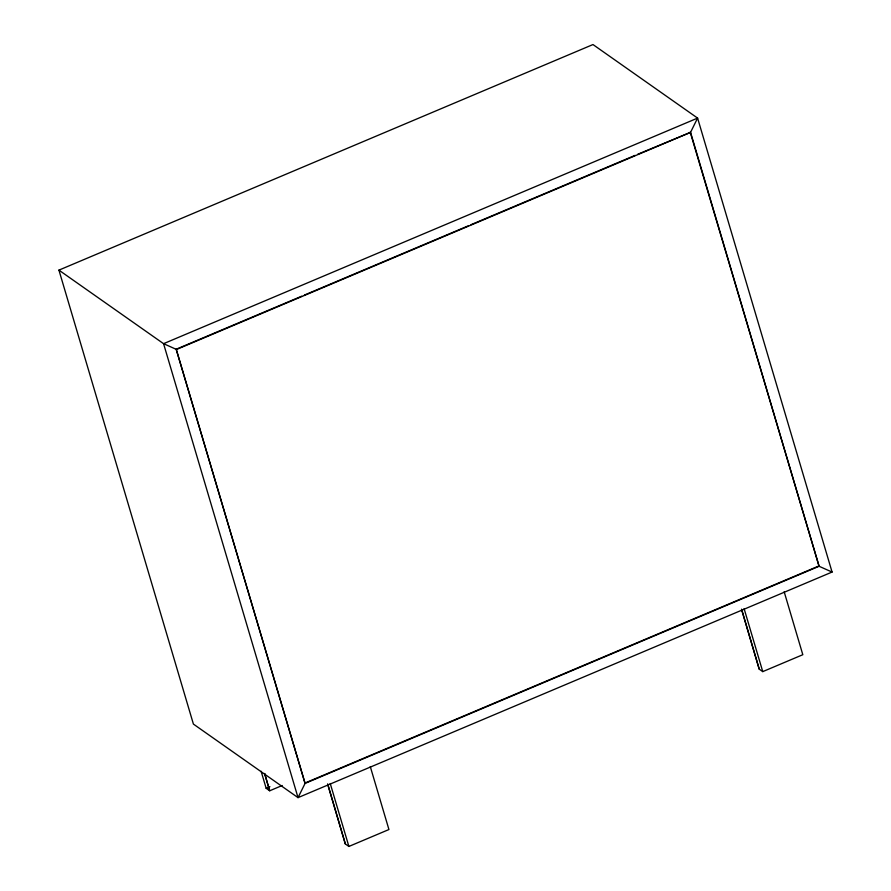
<?xml version="1.0" encoding="UTF-8"?>
<svg xmlns="http://www.w3.org/2000/svg" width="891" height="891" viewBox="0 0 891 891"><rect width="100%" height="100%" fill="white"/><g stroke="black" fill="none" stroke-linecap="round" stroke-linejoin="round"><path stroke-width="1.34" d="M58.929 270.129L592.972 44.55L697.597 118.102L832.071 572.055L298.028 797.634L193.403 724.082L58.929 270.129L163.565 343.681L176.541 349.472L690.558 132.347L697.597 118.102L163.565 343.681L298.028 797.634L305.078 783.401L819.085 566.275L832.071 572.055M176.195 349.227L305.078 783.401L176.195 349.227L301.804 296.157M304.377 295.077L468.443 225.768M471.005 224.688L635.083 155.379M637.644 154.299L690.558 132.347L819.085 566.275L690.202 132.102M261.108 771.25L266.164 788.301L269.917 786.708M282.213 785.494L269.695 790.785L266.164 788.301M304.722 783.144L818.74 566.03M327.632 784.191L345.34 843.966L348.882 846.45L388.933 829.532L370.288 766.594M741.512 609.366L759.221 669.141L762.752 671.625L802.813 654.707L784.169 591.769M744.108 608.687L762.752 671.625M330.238 783.512L348.882 846.45M264.582 773.522L269.695 790.785L264.627 773.499M741.657 609.31L759.221 669.141M327.777 784.136L345.34 843.966"/></g></svg>
